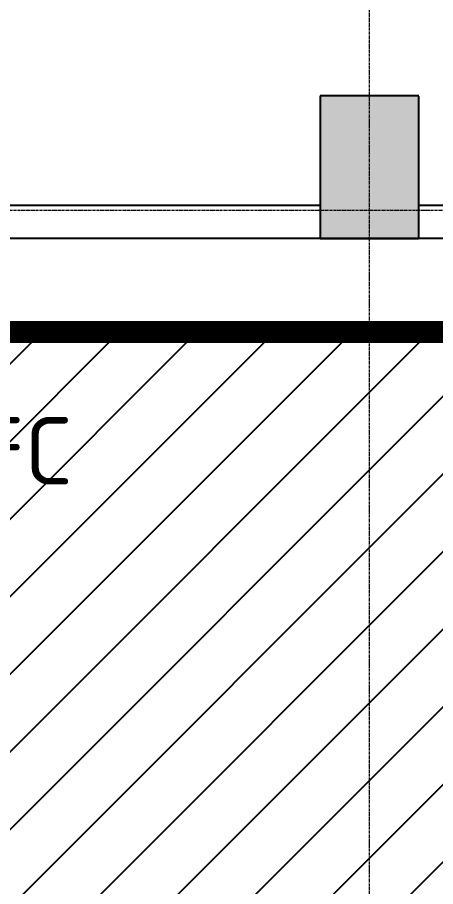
# Model space of a CAD drawing. Header units: inches. Extents: x 0 to 235202, y 0 to 184293.
# Drawn here: x 175897 to 177803, y 130362 to 134322 of the extents above; entities that cross this region are included whole.
import ezdxf
from ezdxf.enums import TextEntityAlignment as Align

# ---------------------------------------------------------------- set-up
doc = ezdxf.new("R2010")
doc.units = ezdxf.units.IN
doc.header["$MEASUREMENT"] = 0
doc.linetypes.add('CENTER', pattern=[2, 1.25, -0.25, 0.25, -0.25])
doc.linetypes.add('HIDDEN', pattern=[0.375, 0.25, -0.125])
doc.layers.add('.5', color=8, linetype='Continuous', lineweight=0)
doc.layers.add('DIM', color=251, linetype='Continuous', lineweight=0)
for name, color, linetype in [('71-12459_XREF-T-BLK_A1$0$BORDER', 6, 'Continuous'), ('GRID_TXT45', 4, 'Continuous'), ('M-HVAC-EQPM-NEW', 5, 'Continuous'), ('M-X-BKGD', 8, 'Continuous'), ('text', 3, 'Continuous'), ('WINDOW ELEV', 3, 'Continuous')]:
    doc.layers.add(name, color=color, linetype=linetype)
doc.styles.add('ISO', font='isocpeur.ttf')
doc.styles.add('SIMPLEX', font='simplex.shx')

# ---------------------------------------------------------------- blocks, each defined once
blk = doc.blocks.new('FLOOR PLAN REV 2')
at = {"layer": 'DIM', "linetype": 'HIDDEN', "lineweight": 25, "ltscale": 10}
blk.add_hatch(color=8, dxfattribs=at).paths.add_polyline_path([(103251.8, 233142.2), (102801.8, 233142.2), (102801.8, 233792.2), (103251.8, 233792.2)])
at = {"layer": '.5', "color": 8, "linetype": 'CENTER', "ltscale": 10}
for p, q in [((103026.8, 216570.9), (103026.8, 247816.4)), ((118917.3, 233268.9), (54403.1, 233268.9))]:
    blk.add_line(p, q, dxfattribs=at)
at = {"layer": 'DIM', "color": 8, "linetype": 'HIDDEN', "lineweight": 25, "ltscale": 10}
for p, q in [((103251.8, 233792.2), (102801.8, 233792.2)), ((102801.8, 233792.2), (102801.8, 233142.2)), ((103251.8, 233142.2), (103251.8, 233792.2)), ((102801.8, 233292.2), (98751.8, 233292.2)), ((107301.8, 233292.2), (103251.8, 233292.2)), ((111801.8, 233142.2), (75801.8, 233142.2)), ((102801.8, 233142.2), (103251.8, 233142.2))]:
    blk.add_line(p, q, dxfattribs=at)
at = {"layer": 'GRID_TXT45', "color": 8, "style": 'SIMPLEX'}
for p in [(53803.1, 233267.6), (53803.1, 227018.5), (53803.1, 220768)]:
    blk.add_attdef('GRD_TXT', text='', height=450, rotation=180, dxfattribs=at).set_placement(p, align=Align.MIDDLE_CENTER)
blk = doc.blocks.new('PLAN REV 1')
at = {"layer": 'WINDOW ELEV', "color": 1}
blk.add_blockref('FLOOR PLAN REV 2', (115854.5, -22751.9), dxfattribs=at)
at = {"layer": 'text', "color": 8, "style": 'ISO'}
blk.add_text('FC', height=307.62, dxfattribs=at).set_placement((217088.8, 209268.7))

msp = doc.modelspace()

# ---------------------------------------------------------------- hatches: boundary and pattern name
at = {"layer": 'M-HVAC-EQPM-NEW'}
h = msp.add_hatch(dxfattribs=at)
h.set_pattern_fill('ANSI31', color=8, scale=2000)
h.set_pattern_definition([(45, (-41380.03, -77074.9), (-176.7767, 176.7767), [])])
h.paths.add_polyline_path([(148917.3, 132888.6), (189081.7, 132888.6), (189081.7, 127797), (176827.3, 127797), (176827.3, 129426.6), (148917.3, 129426.6)])

# ---------------------------------------------------------------- linework, layer by layer
at = {"layer": '71-12459_XREF-T-BLK_A1$0$BORDER', "color": 1, "linetype": 'HIDDEN', "ltscale": 30, "const_width": 100, "flags": 128}
msp.add_lwpolyline([(148917.3, 132888.6), (189081.7, 132888.6), (189081.7, 127797), (176827.3, 127797), (176827.3, 129426.6), (148917.3, 129426.6)], close=True, dxfattribs=at)

# ---------------------------------------------------------------- block references
at = {"layer": 'M-X-BKGD', "color": 8}
msp.add_blockref('PLAN REV 1', (-41380, -77074.9), dxfattribs=at)

doc.saveas('drawing.dxf')
